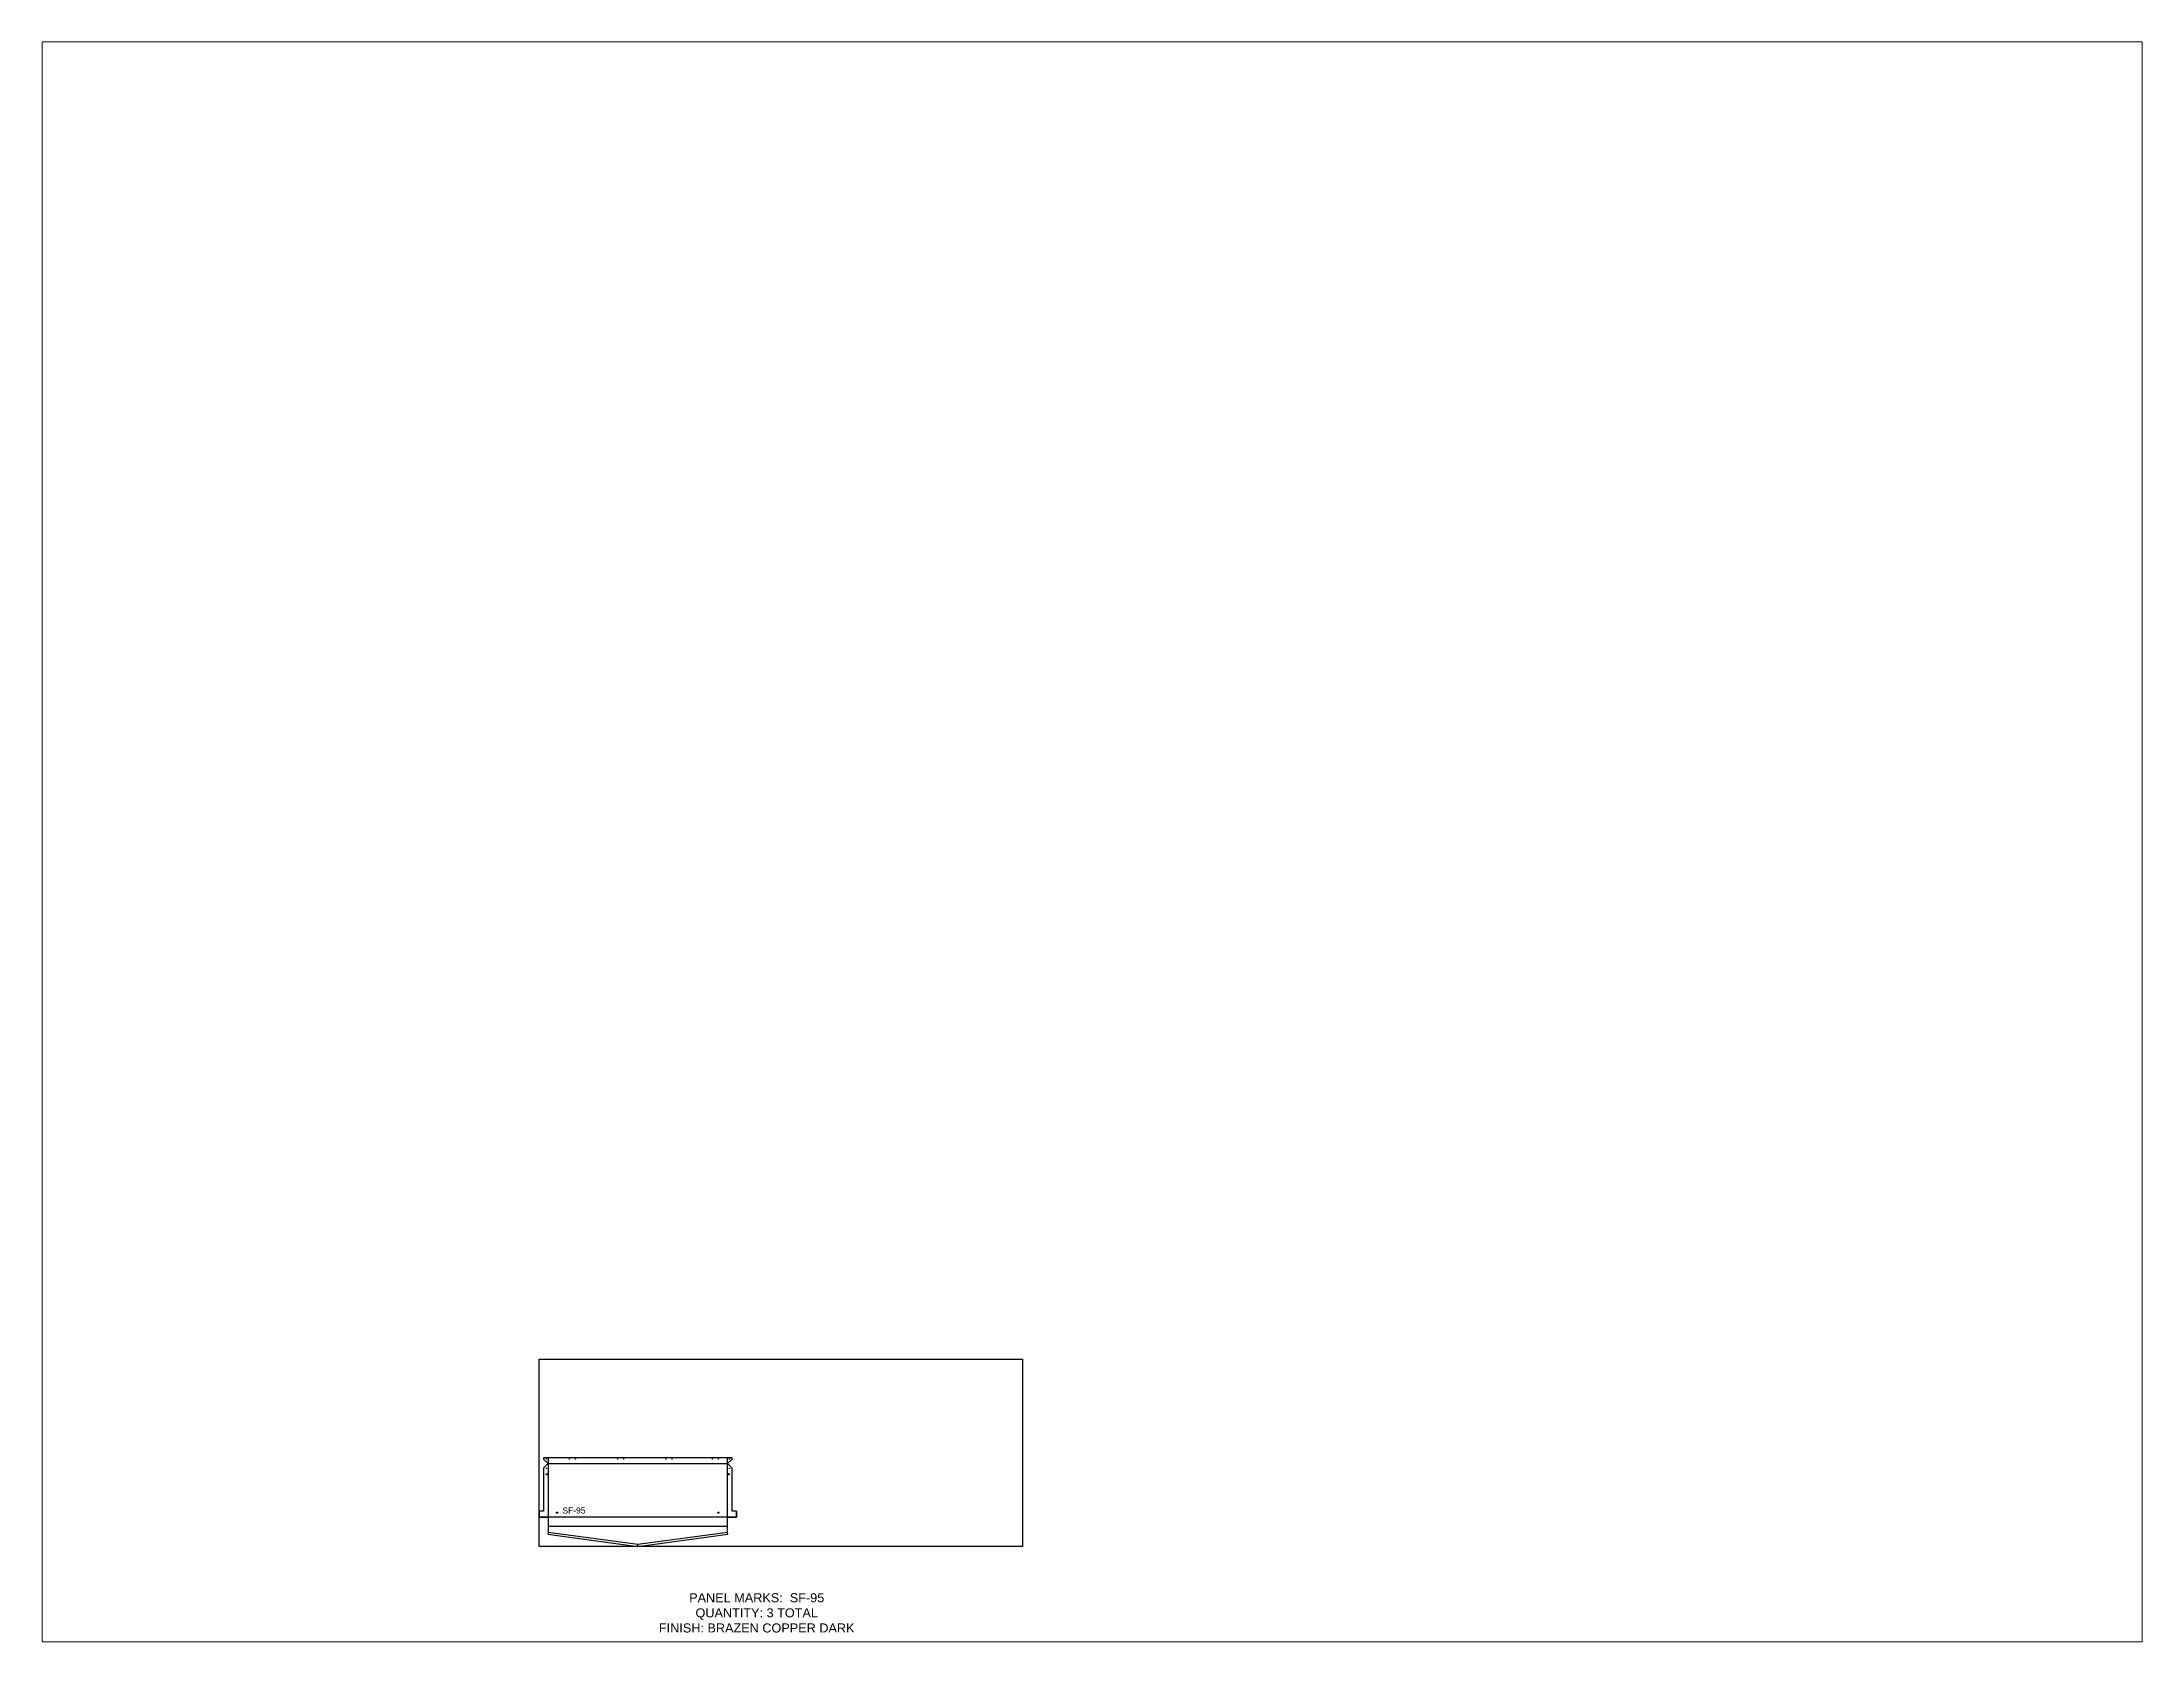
# Paper-space layout 'Layout1' of a CAD drawing. Header units: inches. Extents: x 1.05 to 9.45, y 0.8 to 7.2.
# The model-space entities are those that its viewports show. They can reach past a viewport. Long polylines and large blocks are cut down to what shows.
import ezdxf

# ---------------------------------------------------------------- set-up
doc = ezdxf.new("R2010")
doc.units = ezdxf.units.IN
doc.header["$MEASUREMENT"] = 0
doc.linetypes.add('HIDDEN', pattern=[0.375, 0.25, -0.125])
doc.linetypes.add('PHANTOM', pattern=[2.5, 1.25, -0.25, 0.25, -0.25, 0.25, -0.25])
for name, color, linetype in [('CUT', 7, 'Continuous'), ('DIMS', 1, 'Continuous'), ('HOLES', 6, 'Continuous'), ('RELIEF', 82, 'Continuous'), ('ROUT', 1, 'HIDDEN'), ('SHEET', 5, 'PHANTOM'), ('TEXT', 2, 'PHANTOM'), ('WEEPS', 3, 'HIDDEN')]:
    doc.layers.add(name, color=color, linetype=linetype)
doc.styles.get("Standard").update_dxf_attribs({"font": 'arial.ttf'})

msp = doc.modelspace()

# ---------------------------------------------------------------- linework, layer by layer
at = {"layer": 'CUT', "ltscale": 0.25}
msp.add_lwpolyline([(3, 4.69), (2.91, 4.01), (32.69, 0), (62.47, 4.01), (62.37, 4.69), (62.37, 9.7), (65.37, 9.7), (65.37, 11.7), (63.87, 11.7), (63.87, 25.89), (62.37, 27.39), (63.87, 28.89), (63.87, 29.3), (1.5, 29.3), (1.5, 28.89), (3, 27.39), (1.5, 25.89), (1.5, 11.7), (0, 11.7), (0, 9.7), (3, 9.7)], close=True, dxfattribs=at)
at = {"layer": 'HOLES', "ltscale": 0.25}
for centre in [(2.38, 28.9), (10, 28.92), (12, 28.92), (26, 28.92), (28, 28.92), (42, 28.92), (44, 28.92), (57.37, 28.92), (59.37, 28.92), (63, 28.9), (2.38, 25.88), (63, 25.88)]:
    msp.add_circle(centre, 0.0625, dxfattribs=at)
at = {"layer": 'RELIEF'}
msp.add_line((32.69, 0), (32.69, 0.57), dxfattribs=at)
at = {"layer": 'ROUT', "ltscale": 0.25}
for p, q in [((3, 27.39), (62.37, 27.39)), ((3, 6.7), (62.37, 6.7))]:
    msp.add_line(p, q, dxfattribs=at)
for points in [[(3, 29.3), (3, 4.69), (32.69, 0.69), (62.37, 4.69), (62.37, 29.3)], [(65.37, 11.7), (65.37, 9.7), (0, 9.7), (0, 11.7)]]:
    msp.add_lwpolyline(points, dxfattribs=at)
at = {"layer": 'SHEET'}
msp.add_lwpolyline([(0, 62), (160, 62), (160, 0), (0, 0)], close=True, dxfattribs=at)
at = {"layer": 'WEEPS', "ltscale": 0.25}
for centre in [(2.59, 23.89), (62.78, 23.89), (6, 11.2), (59.37, 11.2)]:
    msp.add_circle(centre, 0.188, dxfattribs=at)

# ---------------------------------------------------------------- texts
at = {"layer": 'DIMS', "ltscale": 0.25, "insert": (11.55, 10.86), "char_height": 2, "attachment_point": 8}
msp.add_mtext_dynamic_manual_height_columns('SF-95', width=3.0859, gutter_width=10, heights=[2.07], dxfattribs=at)
at = {"layer": 'TEXT', "insert": (72.05, -22.01), "char_height": 3, "attachment_point": 5}
msp.add_mtext_dynamic_manual_height_columns('PANEL MARKS:  SF-95\\PQUANTITY: 3 TOTAL\\PFINISH: BRAZEN COPPER DARK', width=199.7409, gutter_width=1, heights=[0], dxfattribs=at)

psp = doc.layouts.get("Layout1")

# ---------------------------------------------------------------- viewports
at = {"layer": 'CUT'}
psp.add_viewport(center=(5.25, 4), size=(8.4, 6.4), view_center_point=(183.0157, 233.1318), view_height=529.538938, dxfattribs=at)

doc.saveas('drawing.dxf')
